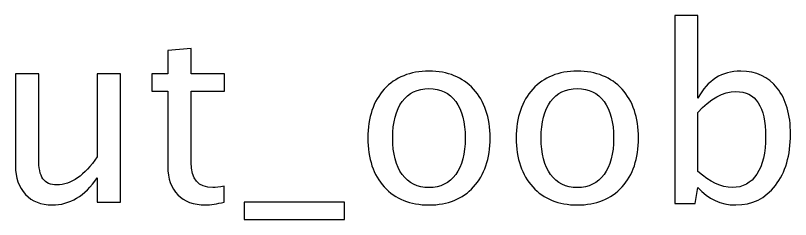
# Model space of a CAD drawing. Header units: centimetres. Extents: x -57 to 52, y -52 to 59.
# Drawn here: x -35.51 to -18.53, y 54.79 to 59.25 of the extents above; entities that cross this region are included whole.
import ezdxf

# ---------------------------------------------------------------- set-up
doc = ezdxf.new("R2010")
doc.units = ezdxf.units.CM
doc.header["$MEASUREMENT"] = 0
doc.layers.add('Layer 1', color=7, linetype='Continuous')

msp = doc.modelspace()

# ---------------------------------------------------------------- linework, layer by layer
at = {"layer": 'Layer 1'}
for points, knots in [([(-21.06608, 55.13869), (-21.06608, 55.13869), (-21.06608, 59.25032), (-21.06608, 59.25032), (-21.06608, 59.25032), (-21.06608, 59.25032), (-20.55808, 59.25032), (-20.55808, 59.25032), (-20.55808, 59.25032), (-20.55808, 59.25032), (-20.55808, 57.44498), (-20.55808, 57.44498), (-20.55808, 57.44498), (-20.34994, 57.83744), (-20.03685, 58.03323), (-19.61969, 58.03323), (-19.61969, 58.03323), (-19.2819, 58.03323), (-19.01644, 57.91064), (-18.82241, 57.66458), (-18.82241, 57.66458), (-18.62838, 57.41852), (-18.53137, 57.0825), (-18.53137, 56.65652), (-18.53137, 56.65652), (-18.53137, 56.19261), (-18.64161, 55.81779), (-18.86122, 55.5338), (-18.86122, 55.5338), (-19.08082, 55.24893), (-19.3701, 55.10694), (-19.72817, 55.10694), (-19.72817, 55.10694), (-20.06066, 55.10694), (-20.33759, 55.23394), (-20.55808, 55.48882), (-20.55808, 55.48882), (-20.55808, 55.48882), (-20.61982, 55.13869), (-20.61982, 55.13869), (-20.61982, 55.13869), (-20.61982, 55.13869), (-21.06608, 55.13869), (-21.06608, 55.13869)], [0, 0, 0, 0, 0.08333333, 0.08333333, 0.08333333, 0.08333333, 0.16666667, 0.16666667, 0.16666667, 0.16666667, 0.25, 0.25, 0.25, 0.25, 0.33333333, 0.33333333, 0.33333333, 0.33333333, 0.41666667, 0.41666667, 0.41666667, 0.41666667, 0.5, 0.5, 0.5, 0.5, 0.58333333, 0.58333333, 0.58333333, 0.58333333, 0.66666667, 0.66666667, 0.66666667, 0.66666667, 0.75, 0.75, 0.75, 0.75, 0.83333333, 0.83333333, 0.83333333, 0.83333333, 1, 1, 1, 1]), ([(-30.93856, 55.17132), (-31.09555, 55.12811), (-31.23225, 55.10694), (-31.34779, 55.10694), (-31.34779, 55.10694), (-31.60708, 55.10694), (-31.80904, 55.18102), (-31.95368, 55.32919), (-31.95368, 55.32919), (-32.0992, 55.47736), (-32.17152, 55.68285), (-32.17152, 55.94655), (-32.17152, 55.94655), (-32.17152, 55.94655), (-32.17152, 57.59402), (-32.17152, 57.59402), (-32.17152, 57.59402), (-32.17152, 57.59402), (-32.52254, 57.59402), (-32.52254, 57.59402), (-32.52254, 57.59402), (-32.52254, 57.59402), (-32.52254, 57.97503), (-32.52254, 57.97503), (-32.52254, 57.97503), (-32.52254, 57.97503), (-32.17152, 57.97503), (-32.17152, 57.97503), (-32.17152, 57.97503), (-32.17152, 57.97503), (-32.17152, 58.48214), (-32.17152, 58.48214), (-32.17152, 58.48214), (-32.17152, 58.48214), (-31.66352, 58.53065), (-31.66352, 58.53065), (-31.66352, 58.53065), (-31.66352, 58.53065), (-31.66352, 57.97503), (-31.66352, 57.97503), (-31.66352, 57.97503), (-31.66352, 57.97503), (-30.92798, 57.97503), (-30.92798, 57.97503), (-30.92798, 57.97503), (-30.92798, 57.97503), (-30.92798, 57.59402), (-30.92798, 57.59402), (-30.92798, 57.59402), (-30.92798, 57.59402), (-31.66352, 57.59402), (-31.66352, 57.59402), (-31.66352, 57.59402), (-31.66352, 57.59402), (-31.66352, 56.03827), (-31.66352, 56.03827), (-31.66352, 56.03827), (-31.66352, 55.67138), (-31.50389, 55.48794), (-31.18551, 55.48794), (-31.18551, 55.48794), (-31.1176, 55.48794), (-31.03558, 55.49941), (-30.93856, 55.52145), (-30.93856, 55.52145), (-30.93856, 55.52145), (-30.93856, 55.17132), (-30.93856, 55.17132)], [0, 0, 0, 0, 0.05555556, 0.05555556, 0.05555556, 0.05555556, 0.11111111, 0.11111111, 0.11111111, 0.11111111, 0.16666667, 0.16666667, 0.16666667, 0.16666667, 0.22222222, 0.22222222, 0.22222222, 0.22222222, 0.27777778, 0.27777778, 0.27777778, 0.27777778, 0.33333333, 0.33333333, 0.33333333, 0.33333333, 0.38888889, 0.38888889, 0.38888889, 0.38888889, 0.44444444, 0.44444444, 0.44444444, 0.44444444, 0.5, 0.5, 0.5, 0.5, 0.55555556, 0.55555556, 0.55555556, 0.55555556, 0.61111111, 0.61111111, 0.61111111, 0.61111111, 0.66666667, 0.66666667, 0.66666667, 0.66666667, 0.72222222, 0.72222222, 0.72222222, 0.72222222, 0.77777778, 0.77777778, 0.77777778, 0.77777778, 0.83333333, 0.83333333, 0.83333333, 0.83333333, 0.88888889, 0.88888889, 0.88888889, 0.88888889, 1, 1, 1, 1]), ([(-33.72022, 55.17044), (-33.72022, 55.17044), (-33.72022, 55.69784), (-33.72022, 55.69784), (-33.72022, 55.69784), (-33.99097, 55.30361), (-34.31994, 55.10694), (-34.70623, 55.10694), (-34.70623, 55.10694), (-34.95141, 55.10694), (-35.14632, 55.18367), (-35.29096, 55.33801), (-35.29096, 55.33801), (-35.43648, 55.49235), (-35.5088, 55.69961), (-35.5088, 55.96154), (-35.5088, 55.96154), (-35.5088, 55.96154), (-35.5088, 57.97503), (-35.5088, 57.97503), (-35.5088, 57.97503), (-35.5088, 57.97503), (-35.0008, 57.97503), (-35.0008, 57.97503), (-35.0008, 57.97503), (-35.0008, 57.97503), (-35.0008, 56.12735), (-35.0008, 56.12735), (-35.0008, 56.12735), (-35.0008, 55.91657), (-34.96993, 55.76752), (-34.90908, 55.67932), (-34.90908, 55.67932), (-34.84734, 55.59025), (-34.74504, 55.54615), (-34.60128, 55.54615), (-34.60128, 55.54615), (-34.29083, 55.54615), (-33.99626, 55.74988), (-33.72022, 56.15822), (-33.72022, 56.15822), (-33.72022, 56.15822), (-33.72022, 57.97503), (-33.72022, 57.97503), (-33.72022, 57.97503), (-33.72022, 57.97503), (-33.21221, 57.97503), (-33.21221, 57.97503), (-33.21221, 57.97503), (-33.21221, 57.97503), (-33.21221, 55.17044), (-33.21221, 55.17044), (-33.21221, 55.17044), (-33.21221, 55.17044), (-33.72022, 55.17044), (-33.72022, 55.17044)], [0, 0, 0, 0, 0.06666667, 0.06666667, 0.06666667, 0.06666667, 0.13333333, 0.13333333, 0.13333333, 0.13333333, 0.2, 0.2, 0.2, 0.2, 0.26666667, 0.26666667, 0.26666667, 0.26666667, 0.33333333, 0.33333333, 0.33333333, 0.33333333, 0.4, 0.4, 0.4, 0.4, 0.46666667, 0.46666667, 0.46666667, 0.46666667, 0.53333333, 0.53333333, 0.53333333, 0.53333333, 0.6, 0.6, 0.6, 0.6, 0.66666667, 0.66666667, 0.66666667, 0.66666667, 0.73333333, 0.73333333, 0.73333333, 0.73333333, 0.8, 0.8, 0.8, 0.8, 0.86666667, 0.86666667, 0.86666667, 0.86666667, 1, 1, 1, 1]), ([(-26.45124, 55.10694), (-26.86311, 55.10694), (-27.18943, 55.23835), (-27.42931, 55.50117), (-27.42931, 55.50117), (-27.67009, 55.76399), (-27.79003, 56.12118), (-27.79003, 56.57185), (-27.79003, 56.57185), (-27.79003, 57.02164), (-27.67009, 57.37795), (-27.42931, 57.63989), (-27.42931, 57.63989), (-27.18943, 57.90182), (-26.86311, 58.03323), (-26.45124, 58.03323), (-26.45124, 58.03323), (-26.03937, 58.03323), (-25.71305, 57.90182), (-25.47316, 57.63989), (-25.47316, 57.63989), (-25.23239, 57.37795), (-25.11244, 57.02164), (-25.11244, 56.57185), (-25.11244, 56.57185), (-25.11244, 56.12118), (-25.23239, 55.76399), (-25.47316, 55.50117), (-25.47316, 55.50117), (-25.71305, 55.23835), (-26.03937, 55.10694), (-26.45124, 55.10694)], [0, 0, 0, 0, 0.11111111, 0.11111111, 0.11111111, 0.11111111, 0.22222222, 0.22222222, 0.22222222, 0.22222222, 0.33333333, 0.33333333, 0.33333333, 0.33333333, 0.44444444, 0.44444444, 0.44444444, 0.44444444, 0.55555556, 0.55555556, 0.55555556, 0.55555556, 0.66666667, 0.66666667, 0.66666667, 0.66666667, 0.77777778, 0.77777778, 0.77777778, 0.77777778, 1, 1, 1, 1]), ([(-23.20039, 55.10694), (-23.61226, 55.10694), (-23.93858, 55.23835), (-24.17846, 55.50117), (-24.17846, 55.50117), (-24.41924, 55.76399), (-24.53918, 56.12118), (-24.53918, 56.57185), (-24.53918, 56.57185), (-24.53918, 57.02164), (-24.41924, 57.37795), (-24.17846, 57.63989), (-24.17846, 57.63989), (-23.93858, 57.90182), (-23.61226, 58.03323), (-23.20039, 58.03323), (-23.20039, 58.03323), (-22.78852, 58.03323), (-22.4622, 57.90182), (-22.22231, 57.63989), (-22.22231, 57.63989), (-21.98154, 57.37795), (-21.86159, 57.02164), (-21.86159, 56.57185), (-21.86159, 56.57185), (-21.86159, 56.12118), (-21.98154, 55.76399), (-22.22231, 55.50117), (-22.22231, 55.50117), (-22.4622, 55.23835), (-22.78852, 55.10694), (-23.20039, 55.10694)], [0, 0, 0, 0, 0.11111111, 0.11111111, 0.11111111, 0.11111111, 0.22222222, 0.22222222, 0.22222222, 0.22222222, 0.33333333, 0.33333333, 0.33333333, 0.33333333, 0.44444444, 0.44444444, 0.44444444, 0.44444444, 0.55555556, 0.55555556, 0.55555556, 0.55555556, 0.66666667, 0.66666667, 0.66666667, 0.66666667, 0.77777778, 0.77777778, 0.77777778, 0.77777778, 1, 1, 1, 1]), ([(-26.45212, 55.48794), (-26.20076, 55.48794), (-26.00497, 55.58231), (-25.86563, 55.77193), (-25.86563, 55.77193), (-25.72716, 55.96066), (-25.65749, 56.22789), (-25.65749, 56.57185), (-25.65749, 56.57185), (-25.65749, 56.91493), (-25.72716, 57.18127), (-25.86563, 57.37001), (-25.86563, 57.37001), (-26.00497, 57.55787), (-26.20076, 57.65223), (-26.45212, 57.65223), (-26.45212, 57.65223), (-26.70436, 57.65223), (-26.90015, 57.55787), (-27.03773, 57.37001), (-27.03773, 57.37001), (-27.1762, 57.18127), (-27.24499, 56.91493), (-27.24499, 56.57185), (-27.24499, 56.57185), (-27.24499, 56.22789), (-27.1762, 55.96066), (-27.03773, 55.77193), (-27.03773, 55.77193), (-26.90015, 55.58231), (-26.70436, 55.48794), (-26.45212, 55.48794)], [0, 0, 0, 0, 0.11111111, 0.11111111, 0.11111111, 0.11111111, 0.22222222, 0.22222222, 0.22222222, 0.22222222, 0.33333333, 0.33333333, 0.33333333, 0.33333333, 0.44444444, 0.44444444, 0.44444444, 0.44444444, 0.55555556, 0.55555556, 0.55555556, 0.55555556, 0.66666667, 0.66666667, 0.66666667, 0.66666667, 0.77777778, 0.77777778, 0.77777778, 0.77777778, 1, 1, 1, 1]), ([(-23.20127, 55.48794), (-22.94991, 55.48794), (-22.75412, 55.58231), (-22.61478, 55.77193), (-22.61478, 55.77193), (-22.47631, 55.96066), (-22.40664, 56.22789), (-22.40664, 56.57185), (-22.40664, 56.57185), (-22.40664, 56.91493), (-22.47631, 57.18127), (-22.61478, 57.37001), (-22.61478, 57.37001), (-22.75412, 57.55787), (-22.94991, 57.65223), (-23.20127, 57.65223), (-23.20127, 57.65223), (-23.45351, 57.65223), (-23.6493, 57.55787), (-23.78688, 57.37001), (-23.78688, 57.37001), (-23.92535, 57.18127), (-23.99414, 56.91493), (-23.99414, 56.57185), (-23.99414, 56.57185), (-23.99414, 56.22789), (-23.92535, 55.96066), (-23.78688, 55.77193), (-23.78688, 55.77193), (-23.6493, 55.58231), (-23.45351, 55.48794), (-23.20127, 55.48794)], [0, 0, 0, 0, 0.11111111, 0.11111111, 0.11111111, 0.11111111, 0.22222222, 0.22222222, 0.22222222, 0.22222222, 0.33333333, 0.33333333, 0.33333333, 0.33333333, 0.44444444, 0.44444444, 0.44444444, 0.44444444, 0.55555556, 0.55555556, 0.55555556, 0.55555556, 0.66666667, 0.66666667, 0.66666667, 0.66666667, 0.77777778, 0.77777778, 0.77777778, 0.77777778, 1, 1, 1, 1]), ([(-20.55808, 55.83895), (-20.29614, 55.60524), (-20.04655, 55.48794), (-19.80931, 55.48794), (-19.80931, 55.48794), (-19.57559, 55.48794), (-19.39479, 55.58584), (-19.26779, 55.78075), (-19.26779, 55.78075), (-19.13991, 55.97566), (-19.07641, 56.24994), (-19.07641, 56.60448), (-19.07641, 56.60448), (-19.07641, 57.26065), (-19.29337, 57.58873), (-19.72729, 57.58873), (-19.72729, 57.58873), (-20.01127, 57.58873), (-20.2882, 57.43527), (-20.55808, 57.12748), (-20.55808, 57.12748), (-20.55808, 57.12748), (-20.55808, 55.83895), (-20.55808, 55.83895)], [0, 0, 0, 0, 0.14285714, 0.14285714, 0.14285714, 0.14285714, 0.28571429, 0.28571429, 0.28571429, 0.28571429, 0.42857143, 0.42857143, 0.42857143, 0.42857143, 0.57142857, 0.57142857, 0.57142857, 0.57142857, 0.71428571, 0.71428571, 0.71428571, 0.71428571, 1, 1, 1, 1]), ([(-30.49936, 54.78944), (-30.49936, 54.78944), (-30.49936, 55.17044), (-30.49936, 55.17044), (-30.49936, 55.17044), (-30.49936, 55.17044), (-28.29803, 55.17044), (-28.29803, 55.17044), (-28.29803, 55.17044), (-28.29803, 55.17044), (-28.29803, 54.78944), (-28.29803, 54.78944), (-28.29803, 54.78944), (-28.29803, 54.78944), (-30.49936, 54.78944), (-30.49936, 54.78944)], [0, 0, 0, 0, 0.2, 0.2, 0.2, 0.2, 0.4, 0.4, 0.4, 0.4, 0.6, 0.6, 0.6, 0.6, 1, 1, 1, 1])]:
    msp.add_open_spline(points, degree=3, knots=knots, dxfattribs=at)

doc.saveas('drawing.dxf')
